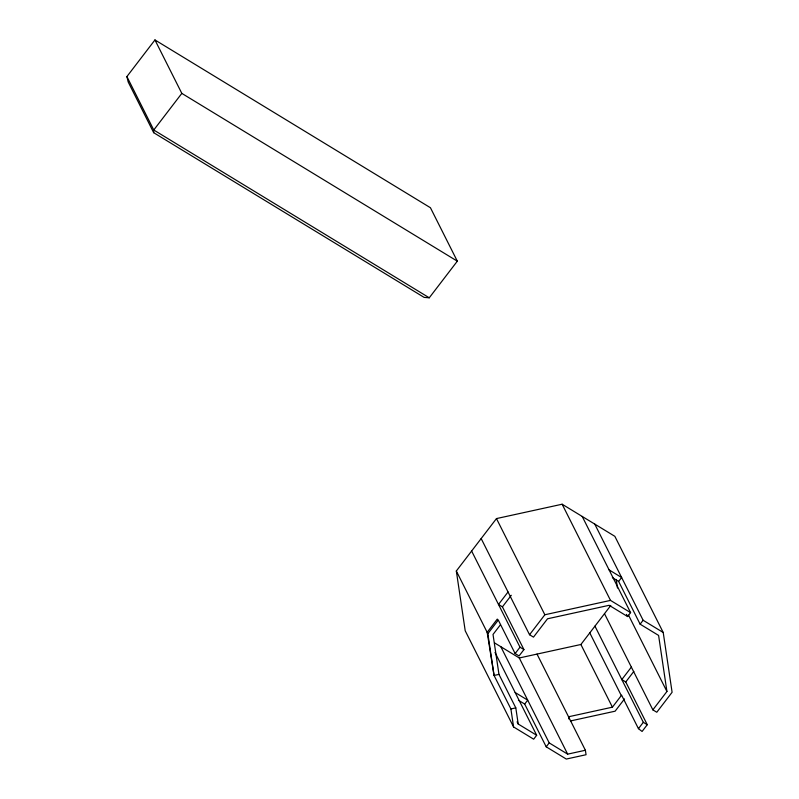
<?xml version="1.0" encoding="UTF-8"?>
<svg xmlns="http://www.w3.org/2000/svg" width="799" height="799" viewBox="0 0 799 799"><rect width="100%" height="100%" fill="white"/><g stroke="black" fill="none" stroke-linecap="round" stroke-linejoin="round"><path stroke-width="1.2" d="M153.678 132.684L153.768 130.007L126.901 76.574L154.956 39.95L430.441 207.74L457.318 261.173L429.263 297.797L424.129 297.398L153.678 132.684L128.19 81.987L126.901 76.574M154.956 39.95L181.822 93.383L153.768 130.007L429.263 297.797M495.01 652.453L536.668 735.27L533.672 739.185L513.577 726.94L465.208 630.771L456.329 571.005L496.469 518.581L562.136 504.219L614.85 536.329L663.22 632.498L672.099 692.274L656.798 712.249L652.863 709.852L604.493 613.672M508.044 591.989L498.496 604.453L502.431 606.85L523.934 649.597L519.06 655.949L515.125 653.552L498.286 620.064L487.849 633.687L494.062 675.465L510.901 708.953L513.577 726.94M502.431 606.85L511.3 595.285M500.434 624.788L493.023 634.456L498.966 674.386L515.804 707.884L518.211 724.024L536.668 735.27M515.125 653.552L519.999 647.2L471.63 551.03M529.547 634.736L544.848 614.761L610.506 600.399L630.591 612.633L627.595 616.548L609.138 605.302L547.535 618.776L533.482 637.133L529.547 634.736L481.168 538.566M537.018 654.091L585.387 750.261L586.057 754.725L566.291 759.05L546.206 746.815L524.703 704.069L527.7 700.154L515.165 692.523M652.863 709.852L666.925 691.495L658.596 635.425L640.129 624.179L618.636 581.432L621.632 577.527L609.098 569.887M494.561 642.905L519.29 657.967L580.893 644.493L610.776 605.472M546.206 746.815L549.203 742.9L500.833 646.731M640.129 624.179L643.125 620.264L594.756 524.094M631.37 667.105L621.822 679.569L625.757 681.966L647.26 724.713L642.086 731.465L638.451 728.668L621.602 695.17L612.414 707.175L568.548 716.773L568.878 719M625.757 681.966L633.837 671.42M624.518 698.915L615.11 711.19L570.416 720.968M638.451 728.668L643.315 722.316L594.945 626.136M498.966 674.386L494.062 675.465L487.16 632.309L497.288 619.085L497.977 620.453M510.901 708.953L515.804 707.884M549.203 742.9L567.66 754.146L585.387 750.261M181.822 93.383L457.318 261.173M612.364 577.617L618.636 581.432M643.125 620.264L663.22 632.498M519.999 647.2L523.934 649.597M643.315 722.316L647.26 724.713M518.441 700.254L524.703 704.069M582.221 516.454L630.591 612.633M628.563 615.22L666.925 691.495M626.496 614.351L627.595 616.548M562.136 504.219L610.506 600.399M589.782 632.888L621.302 695.569M580.893 644.493L612.414 707.175M496.469 518.581L544.848 614.761M519.29 657.967L567.66 754.146M456.329 571.005L487.849 633.687M517.093 721.817L518.211 724.024M616.199 579.475L617.467 588.004"/></g></svg>
